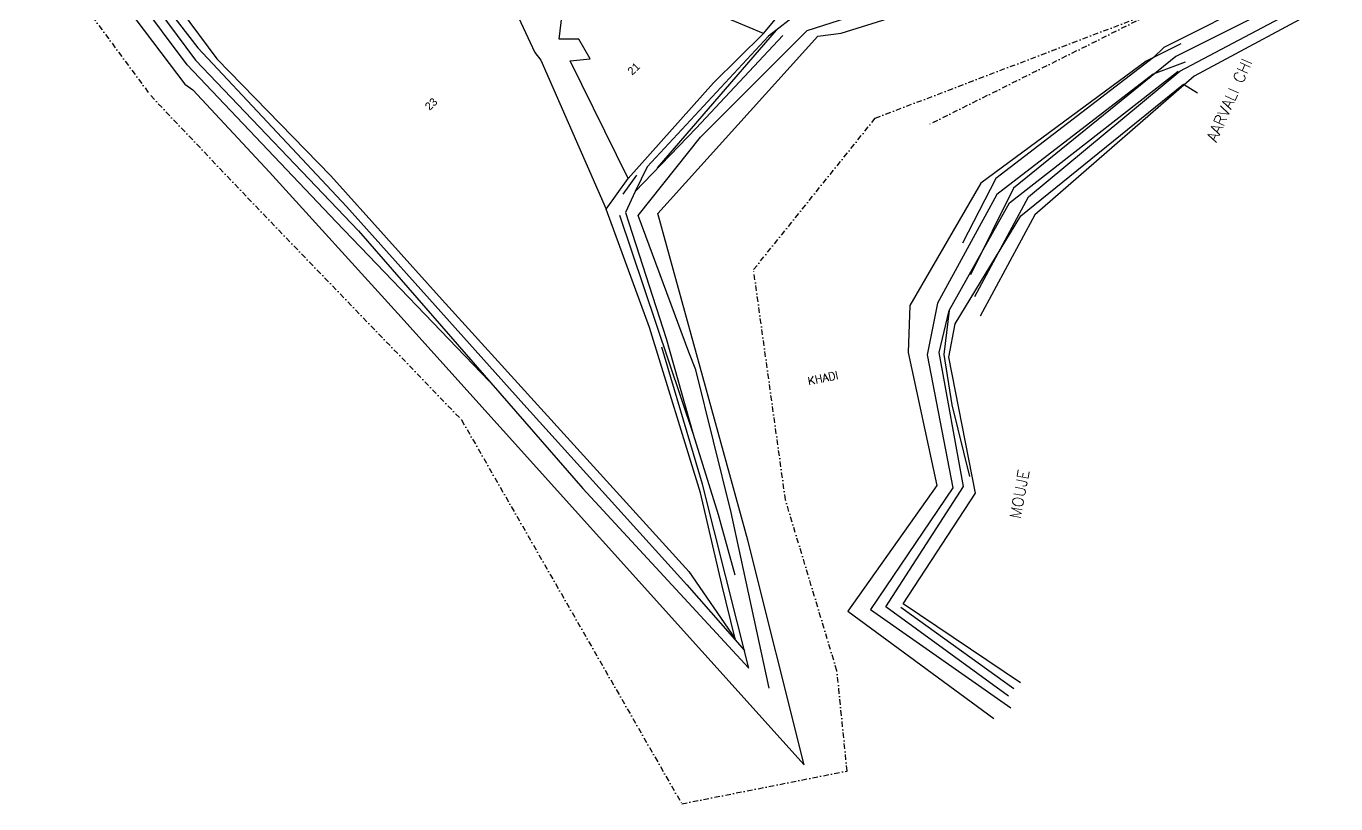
# Model space of a CAD drawing. Header units: metres. Extents: x 353942 to 357335, y 1746780 to 1749904.
# Drawn here: x 355386 to 356577, y 1746780 to 1747488 of the extents above; entities that cross this region are included whole.
import ezdxf

# ---------------------------------------------------------------- set-up
doc = ezdxf.new("R2010")
doc.units = ezdxf.units.M
doc.header["$MEASUREMENT"] = 0
doc.linetypes.add('DASHDOT', pattern=[1, 0.5, -0.25, 0, -0.25])
for name, color, linetype in [('LINE_WATER', 4, 'Continuous'), ('POLY_PARCEL', 6, 'Continuous'), ('POLY_ROAD', 30, 'Continuous'), ('POLY_WATER', 4, 'Continuous'), ('TEXT_MAPIN', 7, 'Continuous'), ('TEXT_MAPOUT', 7, 'Continuous'), ('TEXT_PARCEL', 7, 'Continuous'), ('V_BOUND_STREAM_LINE', 7, 'DASHDOT')]:
    doc.layers.add(name, color=color, linetype=linetype)
doc.styles.get("Standard").update_dxf_attribs({"font": 'simplex.shx'})
doc.styles.add('TEXT_MAP', font='')
doc.styles.get('TEXT_MAP').set_extended_font_data('Kruti Dev 050')

msp = doc.modelspace()

# ---------------------------------------------------------------- linework, layer by layer
at = {"layer": 'LINE_WATER'}
for p, q in [((355442.8, 1747588.4), (355539.8, 1747456.8)), ((355450.4, 1747587.2), (355541.9, 1747467.8)), ((355532.2, 1747452.4), (355456, 1747555.1)), ((356554.8, 1747535.6), (356420.6, 1747468.3)), ((356562.6, 1747525.7), (356431.7, 1747460.1)), ((356096.2, 1747483.6), (356201.3, 1747517.4)), ((355478.9, 1747502.4), (355530.1, 1747434.8)), ((356127.2, 1747481.1), (356198.1, 1747503.5)), ((356435.3, 1747446.8), (356553.5, 1747509.2)), ((356089.3, 1747500.2), (356061.1, 1747478.6)), ((356061.1, 1747478.6), (355950.7, 1747359.6)), ((356068, 1747483.9), (355959.9, 1747358.8)), ((355960.4, 1747317.1), (356106, 1747478.6)), ((355995.3, 1747394.9), (356074.1, 1747479)), ((355999.2, 1747386.7), (356096.2, 1747483.6)), ((356106, 1747478.6), (356127.2, 1747481.1)), ((355541.9, 1747467.8), (355677.3, 1747323.5)), ((356436.2, 1747471.6), (356404.6, 1747455.6)), ((356420.6, 1747468.3), (356411.4, 1747459.2)), ((355539.8, 1747456.8), (355688.1, 1747301.5)), ((356404.6, 1747455.6), (356254.1, 1747344.9)), ((356411.4, 1747459.2), (356268, 1747349)), ((356431.7, 1747460.1), (356284, 1747340.2)), ((356440.1, 1747454.9), (356411.1, 1747443.8)), ((355667.7, 1747309.7), (355532.2, 1747452.4)), ((356411.1, 1747443.8), (356268.7, 1747334.6)), ((356280.4, 1747326.9), (356433.7, 1747446.5)), ((356297.7, 1747332.4), (356435.3, 1747446.8)), ((355530.1, 1747434.8), (355537.4, 1747429.6)), ((355537.4, 1747429.6), (355607.1, 1747354.9)), ((355939.7, 1747337.1), (355995.3, 1747394.9)), ((355942.4, 1747315.3), (355999.2, 1747386.7)), ((355950.7, 1747359.6), (355939.7, 1747337.1)), ((355607.1, 1747354.9), (355724, 1747226.2)), ((355940.9, 1747352.1), (355928.7, 1747334.9)), ((356268, 1747349), (356237.5, 1747290.1)), ((355939.7, 1747337.1), (355931.1, 1747318)), ((356254.1, 1747344.9), (356189.5, 1747233.5)), ((356268.7, 1747334.6), (356214.8, 1747235.7)), ((356284, 1747340.2), (356244.8, 1747261.5)), ((355677.3, 1747323.5), (355838.5, 1747143.3)), ((356225.3, 1747228.8), (356280.4, 1747326.9)), ((356248.9, 1747241.6), (356297.7, 1747332.4)), ((355925.4, 1747315.7), (355992.5, 1747116.4)), ((355931.1, 1747318), (355968, 1747203.5)), ((355988.7, 1747190.9), (355942.4, 1747315.3)), ((356042.2, 1747020), (355960.4, 1747317.1)), ((355807.1, 1747164.7), (355667.7, 1747309.7)), ((355688.1, 1747301.5), (355892.3, 1747066.9)), ((356189.5, 1747233.5), (356188, 1747190.7)), ((356214.8, 1747235.7), (356205.5, 1747188.5)), ((356216.2, 1747190.6), (356225.3, 1747228.8)), ((356225.3, 1747228.8), (356220.6, 1747189)), ((355724, 1747226.2), (356093.4, 1746815.7)), ((355968, 1747203.5), (355992.5, 1747116.4)), ((356000.9, 1747070.9), (355964.1, 1747195.6)), ((355995, 1747174.9), (355988.7, 1747190.9)), ((356188, 1747190.7), (356214.2, 1747069.8)), ((356205.5, 1747188.5), (356228.8, 1747067.5)), ((356238.5, 1747068.8), (356216.2, 1747190.6)), ((356220.6, 1747189), (356227.8, 1747143.1)), ((356027.2, 1747045.3), (355995, 1747174.9)), ((355838.5, 1747143.3), (355986.8, 1746979.4)), ((356227.8, 1747143.1), (356243.9, 1747077.8)), ((355992.5, 1747116.4), (356015.2, 1747043.3)), ((355892.3, 1747066.9), (356043.2, 1746903.5)), ((356043.2, 1746903.5), (356000.9, 1747070.9)), ((356214.2, 1747069.8), (356133.2, 1746955.4)), ((356228.8, 1747067.5), (356153.8, 1746956.9)), ((356167.7, 1746959.4), (356238.5, 1747068.8)), ((356015.2, 1747043.3), (356030.5, 1746988.6)), ((356061.7, 1746885.3), (356027.2, 1747045.3)), ((356093.4, 1746815.7), (356042.2, 1747020)), ((355986.8, 1746979.4), (356039.2, 1746919.6)), ((356133.2, 1746955.4), (356266, 1746857.7)), ((356153.8, 1746956.9), (356281.6, 1746867.4)), ((356279.4, 1746878), (356167.7, 1746959.4)), ((356181.6, 1746959.1), (356284.1, 1746885.1))]:
    msp.add_line(p, q, dxfattribs=at)
at = {"layer": 'POLY_PARCEL'}
for p, q in [((355775.5, 1747621.2), (355848.4, 1747463.5)), ((355870.8, 1747475.7), (355879.5, 1747553.2)), ((355888.5, 1747475.9), (355870.8, 1747475.7)), ((355899, 1747457.9), (355888.5, 1747475.9)), ((355848.4, 1747463.5), (355854, 1747456.6)), ((355854, 1747456.6), (355913.3, 1747321.2)), ((355880.6, 1747456.1), (355899, 1747457.9)), ((355933.5, 1747348.9), (355880.6, 1747456.1))]:
    msp.add_line(p, q, dxfattribs=at)
at = {"layer": 'POLY_ROAD'}
msp.add_line((356056.5, 1747480.9), (355889.8, 1747551.2), dxfattribs=at)
at = {"layer": 'POLY_WATER'}
for p, q in [((355526.8, 1747501.6), (355559.3, 1747458)), ((356577.1, 1747511.5), (356448.2, 1747442.1)), ((356056.5, 1747480.9), (356067.5, 1747494)), ((356011.1, 1747436.1), (356056.5, 1747480.9)), ((355559.3, 1747458), (355663, 1747351.3)), ((356448.2, 1747442.1), (356303.4, 1747316)), ((355933.5, 1747348.9), (356011.1, 1747436.1)), ((356290.7, 1747315.1), (356438.5, 1747434.7)), ((356438.5, 1747434.7), (356451.4, 1747427)), ((355663, 1747351.3), (355764.1, 1747238.6)), ((355913.3, 1747321.2), (355933.5, 1747348.9)), ((355952.7, 1747213.4), (355913.3, 1747321.2)), ((356231, 1747216.8), (356290.7, 1747315.1)), ((356303.4, 1747316), (356253.7, 1747223.7)), ((355764.1, 1747238.6), (355988.5, 1746991.6)), ((356225.1, 1747186.4), (356231, 1747216.8)), ((355999.2, 1747063.2), (355952.7, 1747213.4)), ((356249.5, 1747062.7), (356225.1, 1747186.4)), ((356018.6, 1746979.6), (355999.2, 1747063.2)), ((356183.7, 1746962.2), (356249.5, 1747062.7)), ((355988.5, 1746991.6), (356030.8, 1746930.2)), ((356030.8, 1746930.2), (356018.6, 1746979.6)), ((356290.3, 1746890.2), (356183.7, 1746962.2))]:
    msp.add_line(p, q, dxfattribs=at)
at = {"layer": 'V_BOUND_STREAM_LINE', "ltscale": 10}
for p, q in [((355385.9, 1747577.6), (355499.1, 1747424.4)), ((356458.7, 1747523.7), (356206.9, 1747397.9)), ((356158.2, 1747403.9), (356423.8, 1747505.4)), ((355499.1, 1747424.4), (355587.3, 1747331.5)), ((356047.5, 1747266.1), (356158.2, 1747403.9)), ((355587.3, 1747331.5), (355781.9, 1747129.4)), ((356076.5, 1747056.7), (356047.5, 1747266.1)), ((355781.9, 1747129.4), (355982.2, 1746780.2)), ((356123.3, 1746901.1), (356076.5, 1747056.7)), ((356132.6, 1746810), (356123.3, 1746901.1)), ((355982.2, 1746780.2), (356132.6, 1746810))]:
    msp.add_line(p, q, dxfattribs=at)

# ---------------------------------------------------------------- texts
at = {"layer": 'TEXT_MAPIN'}
msp.add_text('KHADI', height=7.28, rotation=11.8093, dxfattribs=at).set_placement((356097.6, 1747161))
at = {"layer": 'TEXT_MAPOUT'}
for s, height, rotation, p in [('AARVALI CHI ', 10.207, 65.8112, (356468.3, 1747381.3)), ('MOUJE', 10.11, 79.4055, (356290.2, 1747039))]:
    msp.add_text(s, height=height, rotation=rotation, dxfattribs=at).set_placement(p)
at = {"layer": 'TEXT_PARCEL', "style": 'TEXT_MAP'}
for s, p in [('21', (355937.1, 1747442.5)), ('23', (355752.8, 1747410.4))]:
    msp.add_text(s, height=7.28, rotation=43.5388, dxfattribs=at).set_placement(p)

doc.saveas('drawing.dxf')
